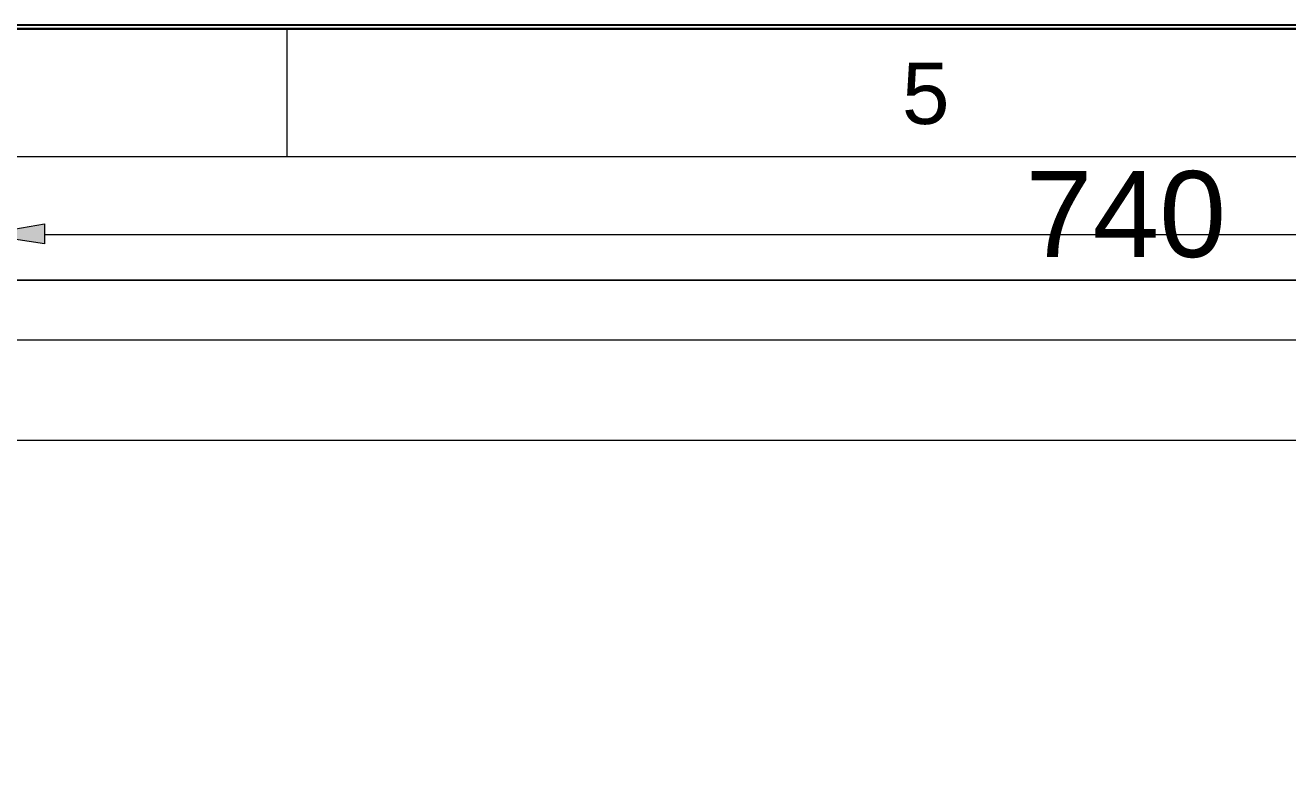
# Model space of a CAD drawing. Header units: millimetres. Extents: x 1004 to 59588, y 686 to 38112.
# Drawn here: x 17306.2 to 17714.2, y 13075.9 to 13317.1 of the extents above; entities that cross this region are included whole.
import ezdxf

# ---------------------------------------------------------------- set-up
doc = ezdxf.new("R2010")
doc.units = ezdxf.units.MM
doc.layers.add('PDF4_Geometry', color=7, linetype='Continuous')
doc.layers.add('PDF4_Text', color=7, linetype='Continuous')
doc.styles.add('PDF Arial', font='arial.ttf')

msp = doc.modelspace()

# ---------------------------------------------------------------- hatches: boundary and pattern name
at = {"layer": 'PDF4_Geometry', "transparency": 33554559}
msp.add_hatch(color=256, dxfattribs=at).paths.add_polyline_path([(17312.46, 13252.95), (17312.46, 13246.48), (17292.46, 13249.42), (17292.46, 13249.42)])

# ---------------------------------------------------------------- linework, layer by layer
at = {"layer": 'PDF4_Geometry', "lineweight": 25}
for points in [[(19437.16, 13317.07), (15354.22, 13317.07), (15354.22, 10510.6), (19437.16, 10510.6)], [(19437.16, 13315.89), (15354.22, 13315.89)]]:
    msp.add_lwpolyline(points, close=True, dxfattribs=at)
at = {"layer": 'PDF4_Geometry', "lineweight": 13}
for points in [[(17390.69, 13315.89), (17390.69, 13274.71)], [(15354.22, 13274.71), (19437.16, 13274.71)]]:
    msp.add_lwpolyline(points, dxfattribs=at)
at = {"layer": 'PDF4_Geometry', "lineweight": 0}
for points in [[(17312.46, 13252.95), (17312.46, 13246.48), (17292.46, 13249.42)], [(17263.05, 11359.42), (18067.16, 11359.42), (18067.16, 13215.3), (17263.05, 13215.3)], [(18031.28, 13182.95), (18031.28, 11387.07), (17293.05, 11387.07), (17293.05, 13182.95)]]:
    msp.add_lwpolyline(points, close=True, dxfattribs=at)
at = {"layer": 'PDF4_Geometry', "lineweight": 18}
msp.add_lwpolyline([(17312.46, 13249.42), (18010.69, 13249.42)], dxfattribs=at)
at = {"layer": 'PDF4_Geometry', "lineweight": 0}
msp.add_lwpolyline([(17243.05, 11239.42), (18087.16, 11239.42), (18087.16, 11339.42), (18087.16, 13234.71), (17243.05, 13234.71), (17243.05, 11339.42), (17243.05, 13234.71), (18087.16, 13234.71), (18087.16, 11339.42), (17243.05, 11339.42), (18087.16, 11339.42), (17243.05, 11339.42), (17243.05, 11239.42), (17243.05, 11339.42)], dxfattribs=at)

# ---------------------------------------------------------------- texts
at = {"layer": 'PDF4_Text', "attachment_point": 7, "style": 'PDF Arial'}
for s, insert, char_height in [('5', (17589.53, 13284.88), 19.79), ('740', (17629.52, 13241.77), 27.791)]:
    msp.add_mtext(s, dxfattribs=dict(at, insert=insert, char_height=char_height))

doc.saveas('drawing.dxf')
